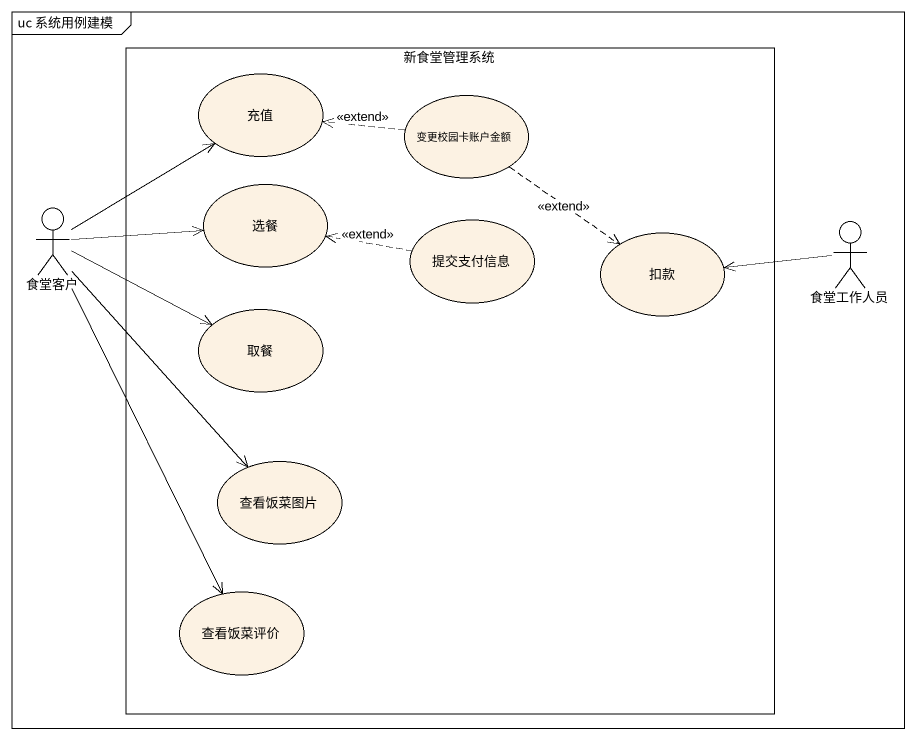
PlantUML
@startuml
mainframe uc 系统用例建模
rectangle 新食堂管理系统 {
  usecase 充值 #FCF2E3
  usecase 变更校园卡账户金额 #FCF2E3
  usecase 选餐 #FCF2E3
  usecase 提交支付信息 #FCF2E3
  usecase 扣款 #FCF2E3
  usecase 取餐 #FCF2E3
  usecase 查看饭菜图片 #FCF2E3
  usecase 查看饭菜评价 #FCF2E3
}
actor 食堂客户
actor 食堂工作人员
变更校园卡账户金额 .left.> 充值 : <<extend>>
变更校园卡账户金额 ..> 扣款 : <<extend>>
食堂客户 -up-> 充值
食堂客户 -right-> 选餐
食堂客户 -right-> 取餐
食堂客户 --> 查看饭菜图片
食堂客户 --> 查看饭菜评价
提交支付信息 .left.> 选餐 : <<extend>>
食堂工作人员 -left-> 扣款
@enduml
